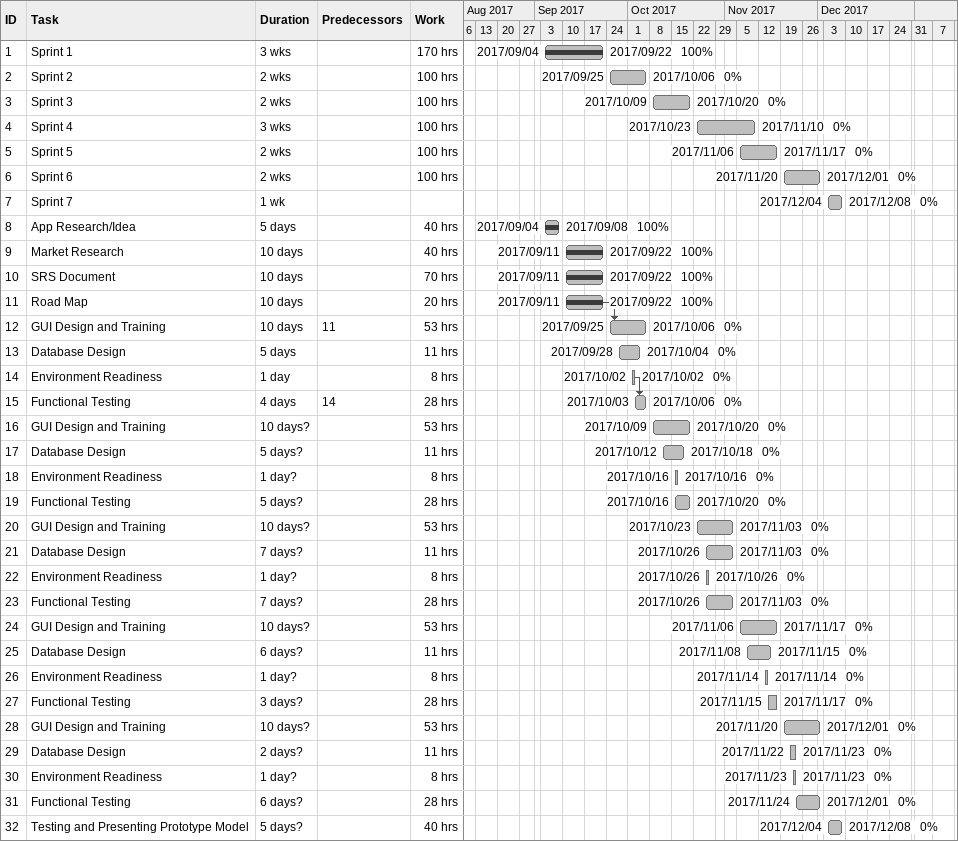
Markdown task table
| ID | Task | Duration | Start | Finish | Predecessors | % complete | Work (h) |
|---|---|---|---|---|---|---|---|
| 1 | Sprint 1 | 3w | 2017-09-04 | 2017-09-22 |  | 100 | 170 |
| 2 | Sprint 2 | 2w | 2017-09-25 | 2017-10-06 |  | 0 | 100 |
| 3 | Sprint 3 | 2w | 2017-10-09 | 2017-10-20 |  | 0 | 100 |
| 4 | Sprint 4 | 3w | 2017-10-23 | 2017-11-10 |  | 0 | 100 |
| 5 | Sprint 5 | 2w | 2017-11-06 | 2017-11-17 |  | 0 | 100 |
| 6 | Sprint 6 | 2w | 2017-11-20 | 2017-12-01 |  | 0 | 100 |
| 7 | Sprint 7 | 1w | 2017-12-04 | 2017-12-08 |  | 0 |  |
| 8 | App Research/Idea | 5d | 2017-09-04 | 2017-09-08 |  | 100 | 40 |
| 9 | Market Research | 10d | 2017-09-11 | 2017-09-22 |  | 100 | 40 |
| 10 | SRS Document | 10d | 2017-09-11 | 2017-09-22 |  | 100 | 70 |
| 11 | Road Map | 10d | 2017-09-11 | 2017-09-22 |  | 100 | 20 |
| 12 | GUI Design and Training | 10d | 2017-09-25 | 2017-10-06 | 11 | 0 | 53 |
| 13 | Database Design | 5d | 2017-09-28 | 2017-10-04 |  | 0 | 11 |
| 14 | Environment Readiness | 1d | 2017-10-02 | 2017-10-02 |  | 0 | 8 |
| 15 | Functional Testing | 4d | 2017-10-03 | 2017-10-06 | 14 | 0 | 28 |
| 16 | GUI Design and Training | 10d? | 2017-10-09 | 2017-10-20 |  | 0 | 53 |
| 17 | Database Design | 5d? | 2017-10-12 | 2017-10-18 |  | 0 | 11 |
| 18 | Environment Readiness | 1d? | 2017-10-16 | 2017-10-16 |  | 0 | 8 |
| 19 | Functional Testing | 5d? | 2017-10-16 | 2017-10-20 |  | 0 | 28 |
| 20 | GUI Design and Training | 10d? | 2017-10-23 | 2017-11-03 |  | 0 | 53 |
| 21 | Database Design | 7d? | 2017-10-26 | 2017-11-03 |  | 0 | 11 |
| 22 | Environment Readiness | 1d? | 2017-10-26 | 2017-10-26 |  | 0 | 8 |
| 23 | Functional Testing | 7d? | 2017-10-26 | 2017-11-03 |  | 0 | 28 |
| 24 | GUI Design and Training | 10d? | 2017-11-06 | 2017-11-17 |  | 0 | 53 |
| 25 | Database Design | 6d? | 2017-11-08 | 2017-11-15 |  | 0 | 11 |
| 26 | Environment Readiness | 1d? | 2017-11-14 | 2017-11-14 |  | 0 | 8 |
| 27 | Functional Testing | 3d? | 2017-11-15 | 2017-11-17 |  | 0 | 28 |
| 28 | GUI Design and Training | 10d? | 2017-11-20 | 2017-12-01 |  | 0 | 53 |
| 29 | Database Design | 2d? | 2017-11-22 | 2017-11-23 |  | 0 | 11 |
| 30 | Environment Readiness | 1d? | 2017-11-23 | 2017-11-23 |  | 0 | 8 |
| 31 | Functional Testing | 6d? | 2017-11-24 | 2017-12-01 |  | 0 | 28 |
| 32 | Testing and Presenting Prototype Model | 5d? | 2017-12-04 | 2017-12-08 |  | 0 | 40 |
